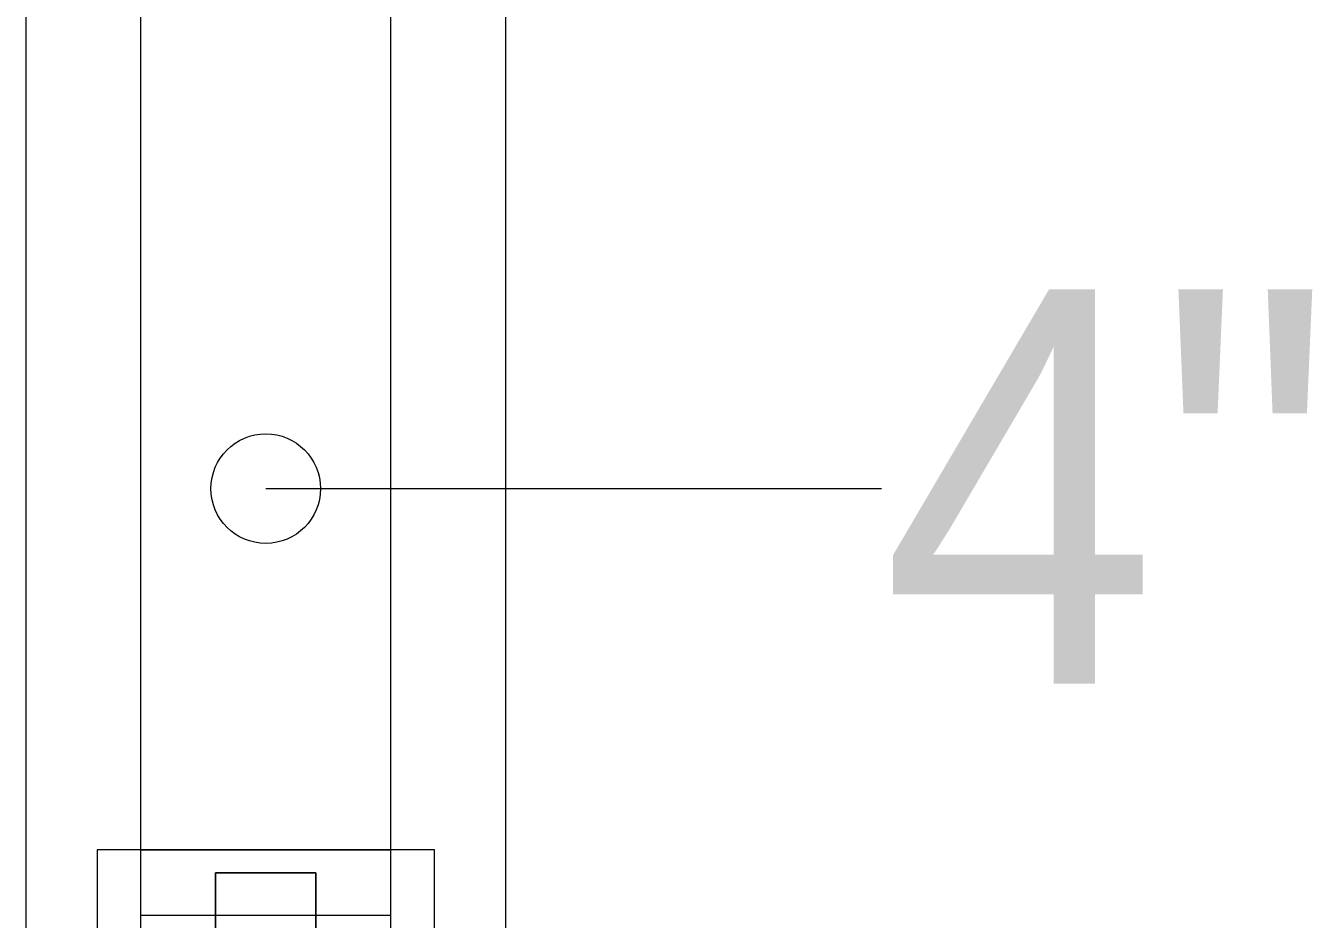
# Model space of a CAD drawing. Header units: metres. Extents: x 31.9 to 125.9, y -29 to 44.
# Drawn here: x 72.41 to 72.997, y -7.327 to -6.92 of the extents above; entities that cross this region are included whole.
import ezdxf

# ---------------------------------------------------------------- set-up
doc = ezdxf.new("R2010")
doc.units = ezdxf.units.M
doc.layers.add('P-PIPE', color=7, linetype='Continuous', lineweight=18)
doc.layers.add('P-PIPE-IDEN', color=7, linetype='Continuous', lineweight=9)
doc.styles.add('SansSerif', font='SANSS__.TTF', dxfattribs={"width": 0.9, "height": 0.18})

# ---------------------------------------------------------------- blocks, each defined once
blk = doc.blocks.new('Victaulic-IPS-Rigid Coupling Style 07-W07-107 - Standard-2589299-NIVEL 09')
at = {"layer": 'P-PIPE', "color": 1, "true_color": 0xff0000}
for p, q in [((0.03175, 0.07696), (-0.03175, 0.07696)), ((-0.03175, 0.07696), (-0.03175, -0.07696)), ((-0.03175, 0.07696), (-0.03175, -0.07696)), ((0.03175, -0.07696), (0.03175, 0.07696)), ((0.03175, -0.07696), (0.03175, 0.07696)), ((0.03175, 0.05715), (-0.03175, 0.05715)), ((-0.03175, -0.05715), (-0.03175, 0.05715)), ((-0.03175, -0.05715), (-0.03175, 0.05715)), ((0.03175, 0.05715), (0.03175, -0.05715)), ((0.03175, 0.05715), (0.03175, -0.05715)), ((-0.02117, 0.02286), (-0.02117, -0.02286)), ((0.02117, 0.02286), (-0.02117, 0.02286)), ((0.02117, 0.02286), (-0.02117, 0.02286)), ((0.02117, 0.02286), (-0.02117, 0.02286)), ((-0.02117, 0.02286), (0.02117, 0.02286)), ((-0.02117, -0.02286), (-0.02117, 0.02286)), ((-0.02117, -0.02286), (-0.02117, 0.02286)), ((0.02117, -0.02286), (0.02117, 0.02286)), ((0.02117, 0.02286), (0.02117, -0.02286)), ((0.02117, 0.02286), (0.02117, -0.02286)), ((-0.02117, -0.02286), (0.02117, -0.02286)), ((0.02117, -0.02286), (-0.02117, -0.02286)), ((-0.02117, -0.02286), (0.02117, -0.02286)), ((-0.02117, -0.02286), (0.02117, -0.02286)), ((-0.03175, -0.05715), (0.03175, -0.05715)), ((-0.03175, -0.07696), (0.03175, -0.07696))]:
    blk.add_line(p, q, dxfattribs=at)

msp = doc.modelspace()

# ---------------------------------------------------------------- linework, layer by layer
at = {"layer": 'P-PIPE', "color": 1, "true_color": 0xff0000}
for p, q in [((72.40992, -6.4701), (72.40992, -7.43247)), ((72.629, -7.43247), (72.62899, -6.4701)), ((72.46231, -6.81839), (72.46231, -7.32554)), ((72.57661, -7.32554), (72.57661, -6.81839)), ((72.46231, -7.32554), (72.57661, -7.32554))]:
    msp.add_line(p, q, dxfattribs=at)
at = {"layer": 'P-PIPE-IDEN'}
msp.add_line((72.51946, -7.13091), (72.80054, -7.13091), dxfattribs=at)
msp.add_circle((72.51946, -7.13091), 0.025, dxfattribs=at)

# ---------------------------------------------------------------- block references
at = {"layer": 'P-PIPE', "color": 1, "true_color": 0xff0000, "rotation": 90}
msp.add_blockref('Victaulic-IPS-Rigid Coupling Style 07-W07-107 - Standard-2589299-NIVEL 09', (72.51946, -7.32744), dxfattribs=at)

# ---------------------------------------------------------------- texts
at = {"layer": 'P-PIPE-IDEN', "insert": (72.80054, -7.03992), "char_height": 0.18, "width": 0.2453164, "attachment_point": 1, "style": 'SansSerif'}
msp.add_mtext('4"', dxfattribs=at)

doc.saveas('drawing.dxf')
